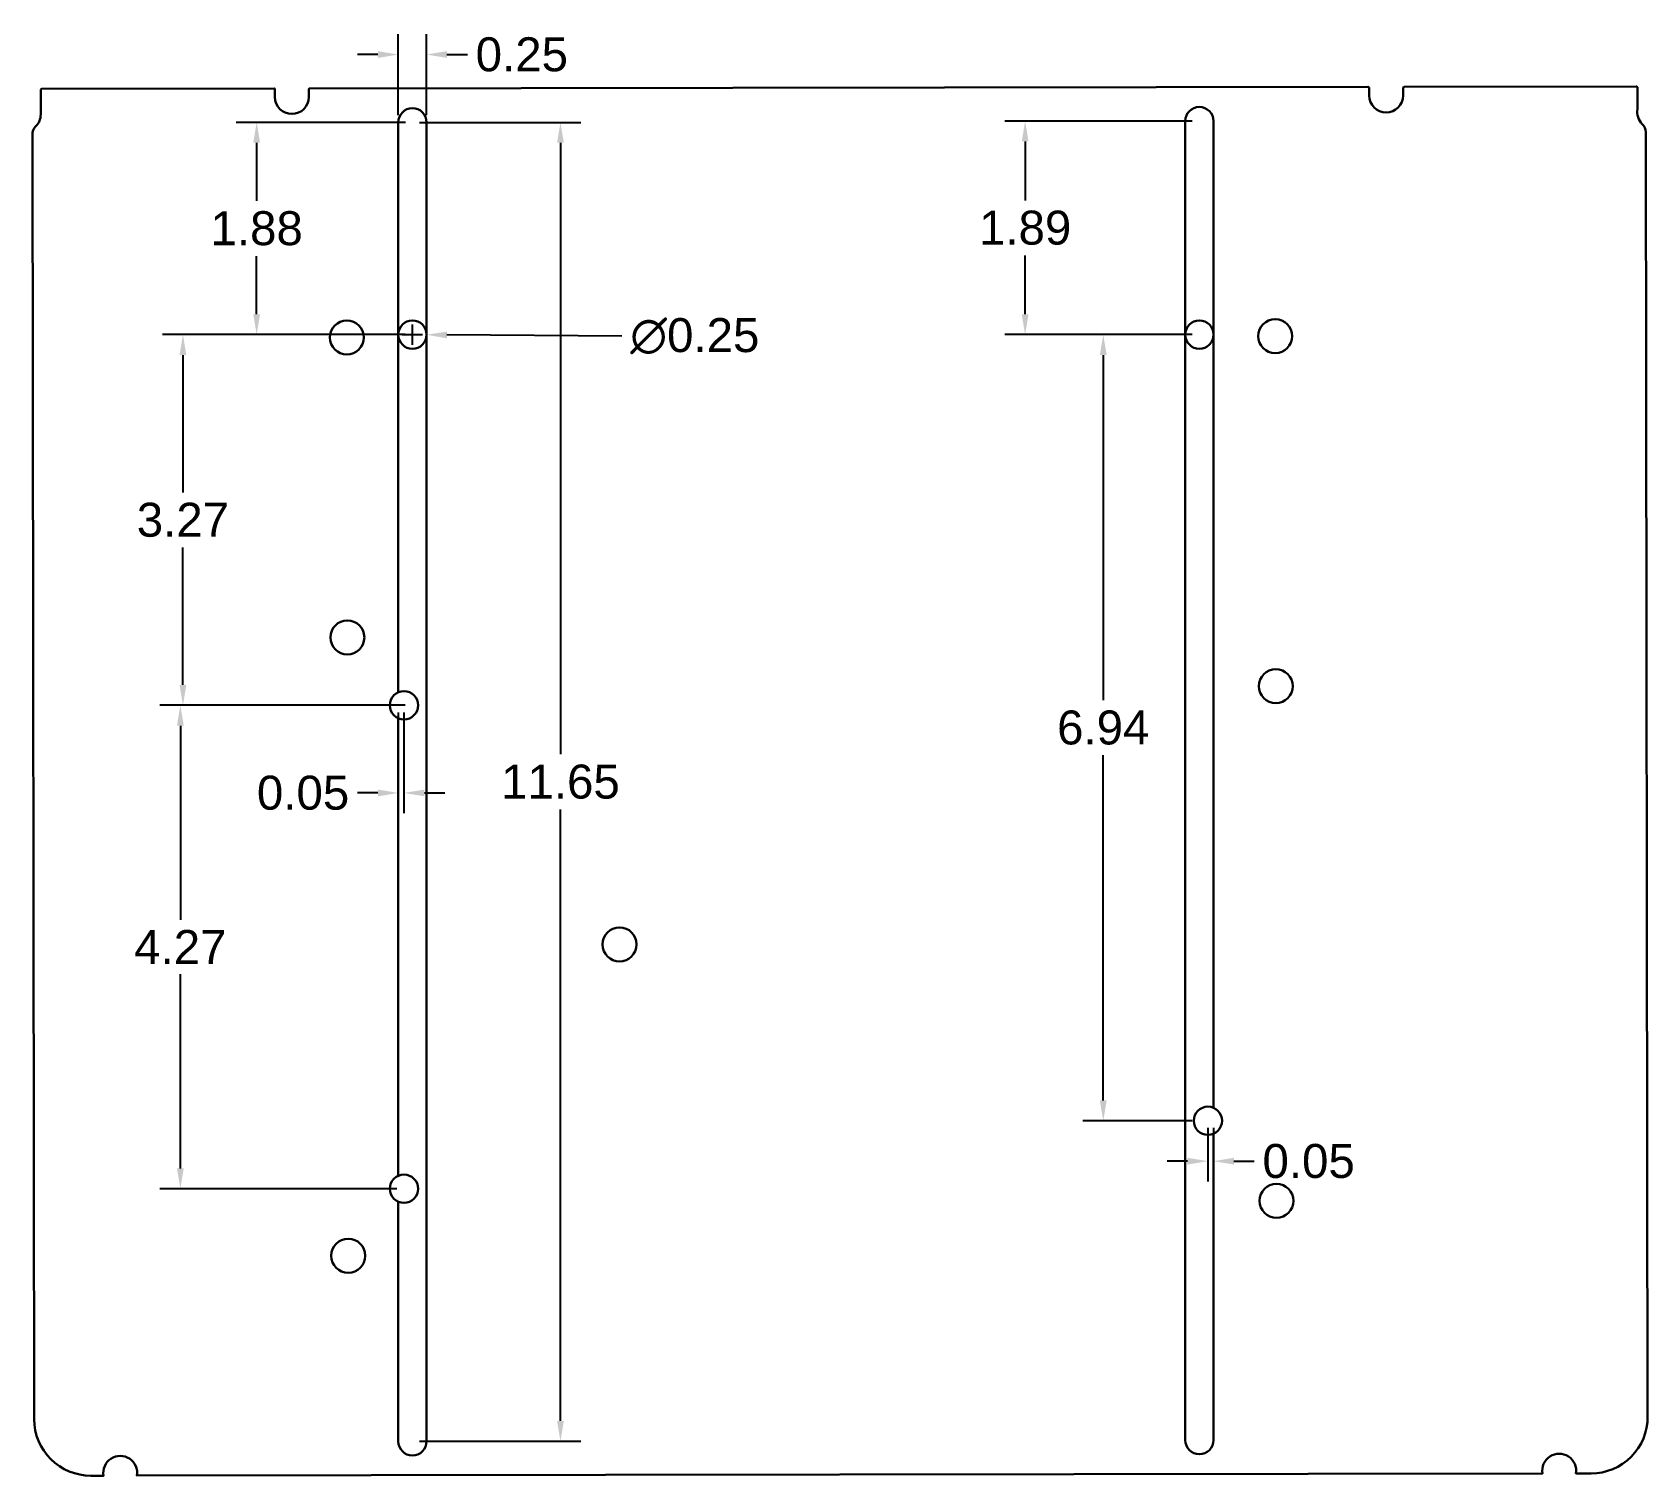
# Model space of a CAD drawing. Header units: centimetres. Extents: x 20 to 34.3, y 5 to 17.7.
import ezdxf

# ---------------------------------------------------------------- set-up
doc = ezdxf.new("R2010")
doc.units = ezdxf.units.CM
doc.header["$MEASUREMENT"] = 0
doc.layers.add('Cotare', color=2, linetype='Continuous')
doc.layers.add('Spate protectie plastic', color=250, linetype='Continuous', lineweight=30)
doc.styles.get("Standard").update_dxf_attribs({"font": 'arial.ttf'})
doc.dimstyles.get("Standard").update_dxf_attribs({"dimtxt": 0.3, "dimasz": 0.18, "dimexe": 0.18, "dimexo": 0.0625, "dimgap": 0.09, "dimtad": 0, "dimtih": 1, "dimtoh": 1, "dimzin": 0, "dimdsep": 46, "dimtxsty": 'Standard', "dimcen": 0.09, "dimadec": 0, "dimazin": 0, "dimtfac": 1, "dimtofl": 0, "dimtmove": 0, "dimatfit": 3, "dimfxl": 1, "dimtolj": 1, "dimtzin": 0, "dimarcsym": 0})

# ---------------------------------------------------------------- blocks, each defined once
blk = doc.blocks.new('*D7')
at = {"layer": 'Cotare', "color": 0, "lineweight": -2, "transparency": 16777216}
for p, q in [((23.238, 17.007), (23.238, 17.723)), ((23.488, 17.007), (23.488, 17.723)), ((23.058, 17.543), (22.878, 17.543)), ((23.668, 17.543), (23.848, 17.543))]:
    blk.add_line(p, q, dxfattribs=at)
at = {"layer": 'Cotare', "color": 0, "transparency": 16777216}
for points in [[(23.058, 17.573), (23.058, 17.513), (23.238, 17.543)], [(23.668, 17.573), (23.668, 17.513), (23.488, 17.543)]]:
    blk.add_solid(points, dxfattribs=at)
at = {"layer": 'Defpoints', "color": 0, "transparency": 16777216}
for p in [(23.488, 17.543), (23.238, 16.944), (23.488, 16.944)]:
    blk.add_point(p, dxfattribs=at)
at = {"layer": 'Cotare', "color": 0, "transparency": 16777216, "insert": (24.329, 17.543), "char_height": 0.3, "attachment_point": 5}
blk.add_mtext('\\A1;0.25', dxfattribs=at)
blk = doc.blocks.new('*D8')
at = {"layer": 'Cotare', "color": 0, "lineweight": -2, "transparency": 16777216}
for p, q in [((23.426, 16.944), (24.85, 16.944)), ((24.67, 16.764), (24.67, 11.362)), ((24.67, 5.474), (24.67, 10.876)), ((23.426, 5.294), (24.85, 5.294))]:
    blk.add_line(p, q, dxfattribs=at)
at = {"layer": 'Cotare', "color": 0, "transparency": 16777216}
for points in [[(24.64, 16.764), (24.7, 16.764), (24.67, 16.944)], [(24.64, 5.474), (24.7, 5.474), (24.67, 5.294)]]:
    blk.add_solid(points, dxfattribs=at)
at = {"layer": 'Defpoints', "color": 0, "transparency": 16777216}
for p in [(23.363, 16.944), (23.363, 5.294), (24.67, 5.294)]:
    blk.add_point(p, dxfattribs=at)
at = {"layer": 'Cotare', "color": 0, "transparency": 16777216, "insert": (24.67, 11.119), "char_height": 0.3, "attachment_point": 5}
blk.add_mtext('\\A1;11.65', dxfattribs=at)
blk = doc.blocks.new('*D9')
at = {"layer": 'Cotare', "color": 0, "lineweight": -2, "transparency": 16777216}
for p, q in [((23.301, 16.944), (21.807, 16.944)), ((21.987, 16.764), (21.987, 16.25)), ((21.987, 15.249), (21.987, 15.763)), ((23.3, 15.069), (21.807, 15.069))]:
    blk.add_line(p, q, dxfattribs=at)
at = {"layer": 'Cotare', "color": 0, "transparency": 16777216}
for points in [[(21.957, 16.764), (22.017, 16.764), (21.987, 16.944)], [(21.957, 15.249), (22.017, 15.249), (21.987, 15.069)]]:
    blk.add_solid(points, dxfattribs=at)
at = {"layer": 'Defpoints', "color": 0, "transparency": 16777216}
for p in [(23.363, 16.944), (21.987, 15.069), (23.363, 15.069)]:
    blk.add_point(p, dxfattribs=at)
at = {"layer": 'Cotare', "color": 0, "transparency": 16777216, "insert": (21.987, 16.007), "char_height": 0.3, "attachment_point": 5}
blk.add_mtext('\\A1;1.88', dxfattribs=at)
blk = doc.blocks.new('*D10')
at = {"layer": 'Cotare', "color": 0, "lineweight": -2, "transparency": 16777216}
for p, q in [((23.363, 14.979), (23.363, 15.159)), ((23.273, 15.069), (23.453, 15.069)), ((25.213, 15.055), (23.668, 15.066))]:
    blk.add_line(p, q, dxfattribs=at)
at = {"layer": 'Cotare', "color": 0, "transparency": 16777216}
blk.add_solid([(23.668, 15.096), (23.668, 15.036), (23.488, 15.068)], dxfattribs=at)
at = {"layer": 'Defpoints', "color": 0, "transparency": 16777216}
for p in [(23.238, 15.069), (23.488, 15.068)]:
    blk.add_point(p, dxfattribs=at)
at = {"layer": 'Cotare', "color": 0, "transparency": 16777216, "insert": (25.857, 15.055), "char_height": 0.3, "attachment_point": 5}
blk.add_mtext('\\A1;∅0.25', dxfattribs=at)
blk = doc.blocks.new('*D11')
at = {"layer": 'Cotare', "color": 0, "lineweight": -2, "transparency": 16777216}
for p, q in [((23.238, 11.732), (23.238, 10.841)), ((23.288, 11.732), (23.288, 10.841)), ((23.058, 11.021), (22.878, 11.021)), ((23.468, 11.021), (23.648, 11.021))]:
    blk.add_line(p, q, dxfattribs=at)
at = {"layer": 'Cotare', "color": 0, "transparency": 16777216}
for points in [[(23.058, 11.051), (23.058, 10.991), (23.238, 11.021)], [(23.468, 11.051), (23.468, 10.991), (23.288, 11.021)]]:
    blk.add_solid(points, dxfattribs=at)
at = {"layer": 'Defpoints', "color": 0, "transparency": 16777216}
for p in [(23.238, 11.795), (23.288, 11.795), (23.238, 11.021)]:
    blk.add_point(p, dxfattribs=at)
at = {"layer": 'Cotare', "color": 0, "transparency": 16777216, "insert": (22.397, 11.021), "char_height": 0.3, "attachment_point": 5}
blk.add_mtext('\\A1;0.05', dxfattribs=at)
blk = doc.blocks.new('*D12')
at = {"layer": 'Cotare', "color": 0, "lineweight": -2, "transparency": 16777216}
for p, q in [((23.3, 15.069), (21.156, 15.069)), ((21.336, 14.889), (21.336, 13.675)), ((21.336, 11.975), (21.336, 13.188)), ((23.3, 11.795), (21.156, 11.795))]:
    blk.add_line(p, q, dxfattribs=at)
at = {"layer": 'Cotare', "color": 0, "transparency": 16777216}
for points in [[(21.306, 14.889), (21.366, 14.889), (21.336, 15.069)], [(21.306, 11.975), (21.366, 11.975), (21.336, 11.795)]]:
    blk.add_solid(points, dxfattribs=at)
at = {"layer": 'Defpoints', "color": 0, "transparency": 16777216}
for p in [(23.363, 15.069), (21.336, 11.795), (23.363, 11.795)]:
    blk.add_point(p, dxfattribs=at)
at = {"layer": 'Cotare', "color": 0, "transparency": 16777216, "insert": (21.336, 13.432), "char_height": 0.3, "attachment_point": 5}
blk.add_mtext('\\A1;3.27', dxfattribs=at)
blk = doc.blocks.new('*D13')
at = {"layer": 'Cotare', "color": 0, "lineweight": -2, "transparency": 16777216}
for p, q in [((23.226, 11.795), (21.133, 11.795)), ((21.313, 11.615), (21.313, 9.901)), ((21.313, 7.705), (21.313, 9.419)), ((23.226, 7.525), (21.133, 7.525))]:
    blk.add_line(p, q, dxfattribs=at)
at = {"layer": 'Cotare', "color": 0, "transparency": 16777216}
for points in [[(21.283, 11.615), (21.343, 11.615), (21.313, 11.795)], [(21.283, 7.705), (21.343, 7.705), (21.313, 7.525)]]:
    blk.add_solid(points, dxfattribs=at)
at = {"layer": 'Defpoints', "color": 0, "transparency": 16777216}
for p in [(21.313, 11.795), (23.288, 11.795), (23.288, 7.525)]:
    blk.add_point(p, dxfattribs=at)
at = {"layer": 'Cotare', "color": 0, "transparency": 16777216, "insert": (21.313, 9.66), "char_height": 0.3, "attachment_point": 5}
blk.add_mtext('\\A1;4.27', dxfattribs=at)
blk = doc.blocks.new('*D14')
at = {"layer": 'Cotare', "color": 0, "lineweight": -2, "transparency": 16777216}
for p, q in [((30.25, 16.955), (28.594, 16.955)), ((28.774, 16.775), (28.774, 16.255)), ((28.774, 15.249), (28.774, 15.769)), ((30.25, 15.069), (28.594, 15.069))]:
    blk.add_line(p, q, dxfattribs=at)
at = {"layer": 'Cotare', "color": 0, "transparency": 16777216}
for points in [[(28.744, 16.775), (28.804, 16.775), (28.774, 16.955)], [(28.744, 15.249), (28.804, 15.249), (28.774, 15.069)]]:
    blk.add_solid(points, dxfattribs=at)
at = {"layer": 'Defpoints', "color": 0, "transparency": 16777216}
for p in [(30.313, 16.955), (28.774, 15.069), (30.313, 15.069)]:
    blk.add_point(p, dxfattribs=at)
at = {"layer": 'Cotare', "color": 0, "transparency": 16777216, "insert": (28.774, 16.012), "char_height": 0.3, "attachment_point": 5}
blk.add_mtext('\\A1;1.89', dxfattribs=at)
blk = doc.blocks.new('*D15')
at = {"layer": 'Cotare', "color": 0, "lineweight": -2, "transparency": 16777216}
for p, q in [((30.25, 15.069), (29.284, 15.069)), ((29.464, 14.889), (29.464, 11.84)), ((29.464, 8.305), (29.464, 11.354)), ((30.25, 8.125), (29.284, 8.125))]:
    blk.add_line(p, q, dxfattribs=at)
at = {"layer": 'Cotare', "color": 0, "transparency": 16777216}
for points in [[(29.434, 14.889), (29.494, 14.889), (29.464, 15.069)], [(29.434, 8.305), (29.494, 8.305), (29.464, 8.125)]]:
    blk.add_solid(points, dxfattribs=at)
at = {"layer": 'Defpoints', "color": 0, "transparency": 16777216}
for p in [(30.313, 15.069), (29.464, 8.125), (30.313, 8.125)]:
    blk.add_point(p, dxfattribs=at)
at = {"layer": 'Cotare', "color": 0, "transparency": 16777216, "insert": (29.464, 11.597), "char_height": 0.3, "attachment_point": 5}
blk.add_mtext('\\A1;6.94', dxfattribs=at)
blk = doc.blocks.new('*D16')
at = {"layer": 'Cotare', "color": 0, "lineweight": -2, "transparency": 16777216}
for p, q in [((30.388, 8.062), (30.388, 7.588)), ((30.438, 8.062), (30.438, 7.588)), ((30.208, 7.768), (30.028, 7.768)), ((30.618, 7.768), (30.798, 7.768))]:
    blk.add_line(p, q, dxfattribs=at)
at = {"layer": 'Cotare', "color": 0, "transparency": 16777216}
for points in [[(30.208, 7.798), (30.208, 7.738), (30.388, 7.768)], [(30.618, 7.798), (30.618, 7.738), (30.438, 7.768)]]:
    blk.add_solid(points, dxfattribs=at)
at = {"layer": 'Defpoints', "color": 0, "transparency": 16777216}
for p in [(30.388, 8.125), (30.438, 8.125), (30.438, 7.768)]:
    blk.add_point(p, dxfattribs=at)
at = {"layer": 'Cotare', "color": 0, "transparency": 16777216, "insert": (31.278, 7.768), "char_height": 0.3, "attachment_point": 5}
blk.add_mtext('\\A1;0.05', dxfattribs=at)

msp = doc.modelspace()

# ---------------------------------------------------------------- linework, layer by layer
at = {"layer": 'Spate protectie plastic'}
for p, q in [((30.088, 17.254), (30.088, 17.255)), ((23.588, 4.994), (23.588, 4.995))]:
    msp.add_line(p, q, dxfattribs=at)
msp.add_lwpolyline([(34.182, 17.06), (34.182, 17.25, 0.414214), (34.172, 17.26), (32.122, 17.257, 0.414214), (32.112, 17.247), (32.112, 17.182, -1), (31.812, 17.182), (31.812, 17.247, 0.414214), (31.802, 17.257), (22.453, 17.243, 0.414214), (22.448, 17.238), (22.448, 17.168, -1), (22.148, 17.168), (22.148, 17.238, 0.414214), (22.143, 17.243), (20.09, 17.24, 0.414214), (20.08, 17.23), (20.08, 17.015, -0.201513), (20.035, 16.907, 0.201513), (20.006, 16.836), (20.022, 5.489, 0.414214), (20.523, 4.99), (20.635, 4.99, -1.183216), (20.93, 4.991), (33.343, 5.009, -1.183216), (33.639, 5.01), (33.773, 5.01, 0.414214), (34.272, 5.511), (34.256, 16.857, 0.201513), (34.225, 16.928, -0.245471)], format="xyb", close=True, dxfattribs=at)
for points in [[(23.238, 7.411), (23.238, 5.294, 1), (23.488, 5.294), (23.488, 16.944, 1), (23.238, 16.944), (23.238, 11.909)], [(30.438, 8.01), (30.438, 5.305, -1), (30.188, 5.305), (30.188, 16.955, -1), (30.438, 16.955), (30.438, 8.24)]]:
    msp.add_lwpolyline(points, format="xyb", dxfattribs=at)
msp.add_lwpolyline([(23.238, 11.68), (23.238, 7.64)], dxfattribs=at)
for centre, radius in [((22.784, 15.044), 0.15), ((23.363, 15.069), 0.125), ((30.313, 15.069), 0.125), ((30.983, 15.056), 0.15), ((22.788, 12.395), 0.15), ((30.988, 11.964), 0.15), ((23.288, 11.795), 0.125), ((25.192, 9.683), 0.15), ((30.388, 8.125), 0.125), ((23.288, 7.525), 0.125), ((30.994, 7.418), 0.15), ((22.796, 6.933), 0.15)]:
    msp.add_circle(centre, radius, dxfattribs=at)

# ---------------------------------------------------------------- dimensions: what is measured, and where the dimension line sits
at = {"layer": 'Cotare'}
for base, p1, p2, picture, middle in [((23.488, 17.543), (23.238, 16.944), (23.488, 16.944), '*D7', (24.329, 17.543)), ((30.438, 7.768), (30.388, 8.125), (30.438, 8.125), '*D16', (31.278, 7.768))]:
    dim = msp.add_linear_dim(base=base, p1=p1, p2=p2, dimstyle='Standard', dxfattribs=at)
    dim.commit()
    dim.dimension.update_dxf_attribs({"geometry": picture, "text_midpoint": middle})
for p1, p2, distance, picture, middle in [((23.3631, 16.9443), (23.3628, 15.0686), -1.3756, '*D9', (21.9873, 16.0066)), ((23.363, 16.944), (23.363, 5.294), 1.307, '*D8', (24.67, 11.119))]:
    dim = msp.add_aligned_dim(p1=p1, p2=p2, distance=distance, dimstyle='Standard', dxfattribs=at)
    dim.commit()
    dim.dimension.update_dxf_attribs({"geometry": picture, "text_midpoint": middle})
for base, p1, p2, picture, middle in [((28.774, 15.069), (30.313, 16.955), (30.313, 15.069), '*D14', (28.774, 16.012)), ((21.336, 11.795), (23.363, 15.069), (23.363, 11.795), '*D12', (21.336, 13.432)), ((29.464, 8.125), (30.313, 15.069), (30.313, 8.125), '*D15', (29.464, 11.597)), ((21.313, 11.795), (23.288, 7.525), (23.288, 11.795), '*D13', (21.313, 9.66))]:
    dim = msp.add_linear_dim(base=base, p1=p1, p2=p2, angle=90, dimstyle='Standard', dxfattribs=at)
    dim.commit()
    dim.dimension.update_dxf_attribs({"geometry": picture, "text_midpoint": middle})
dim = msp.add_diameter_dim_2p(p1=(23.238, 15.069), p2=(23.488, 15.068), dimstyle='Standard', dxfattribs=at)
dim.commit()
dim.dimension.update_dxf_attribs({"geometry": '*D10', "text_midpoint": (25.213, 15.055), "dimtype": 163})
dim = msp.add_linear_dim(base=(23.238, 11.021), p1=(23.288, 11.795), p2=(23.238, 11.795), dimstyle='Standard', dxfattribs=at)
dim.commit()
dim.dimension.update_dxf_attribs({"geometry": '*D11', "text_midpoint": (22.397, 11.021), "dimtype": 160})

doc.saveas('drawing.dxf')
